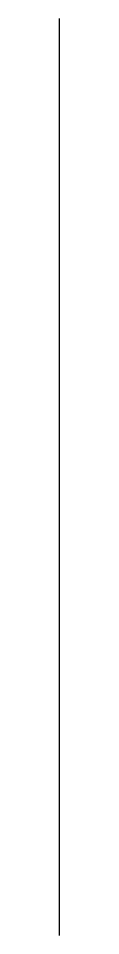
# Model space of a CAD drawing. Header units: metres. Extents: x 200000 to 200000, y 0 to 5.
import ezdxf

# ---------------------------------------------------------------- set-up
doc = ezdxf.new("R2010")
doc.units = ezdxf.units.M

msp = doc.modelspace()

# ---------------------------------------------------------------- linework, layer by layer
msp.add_line((200000, 0), (200000, 5))

doc.saveas('drawing.dxf')
